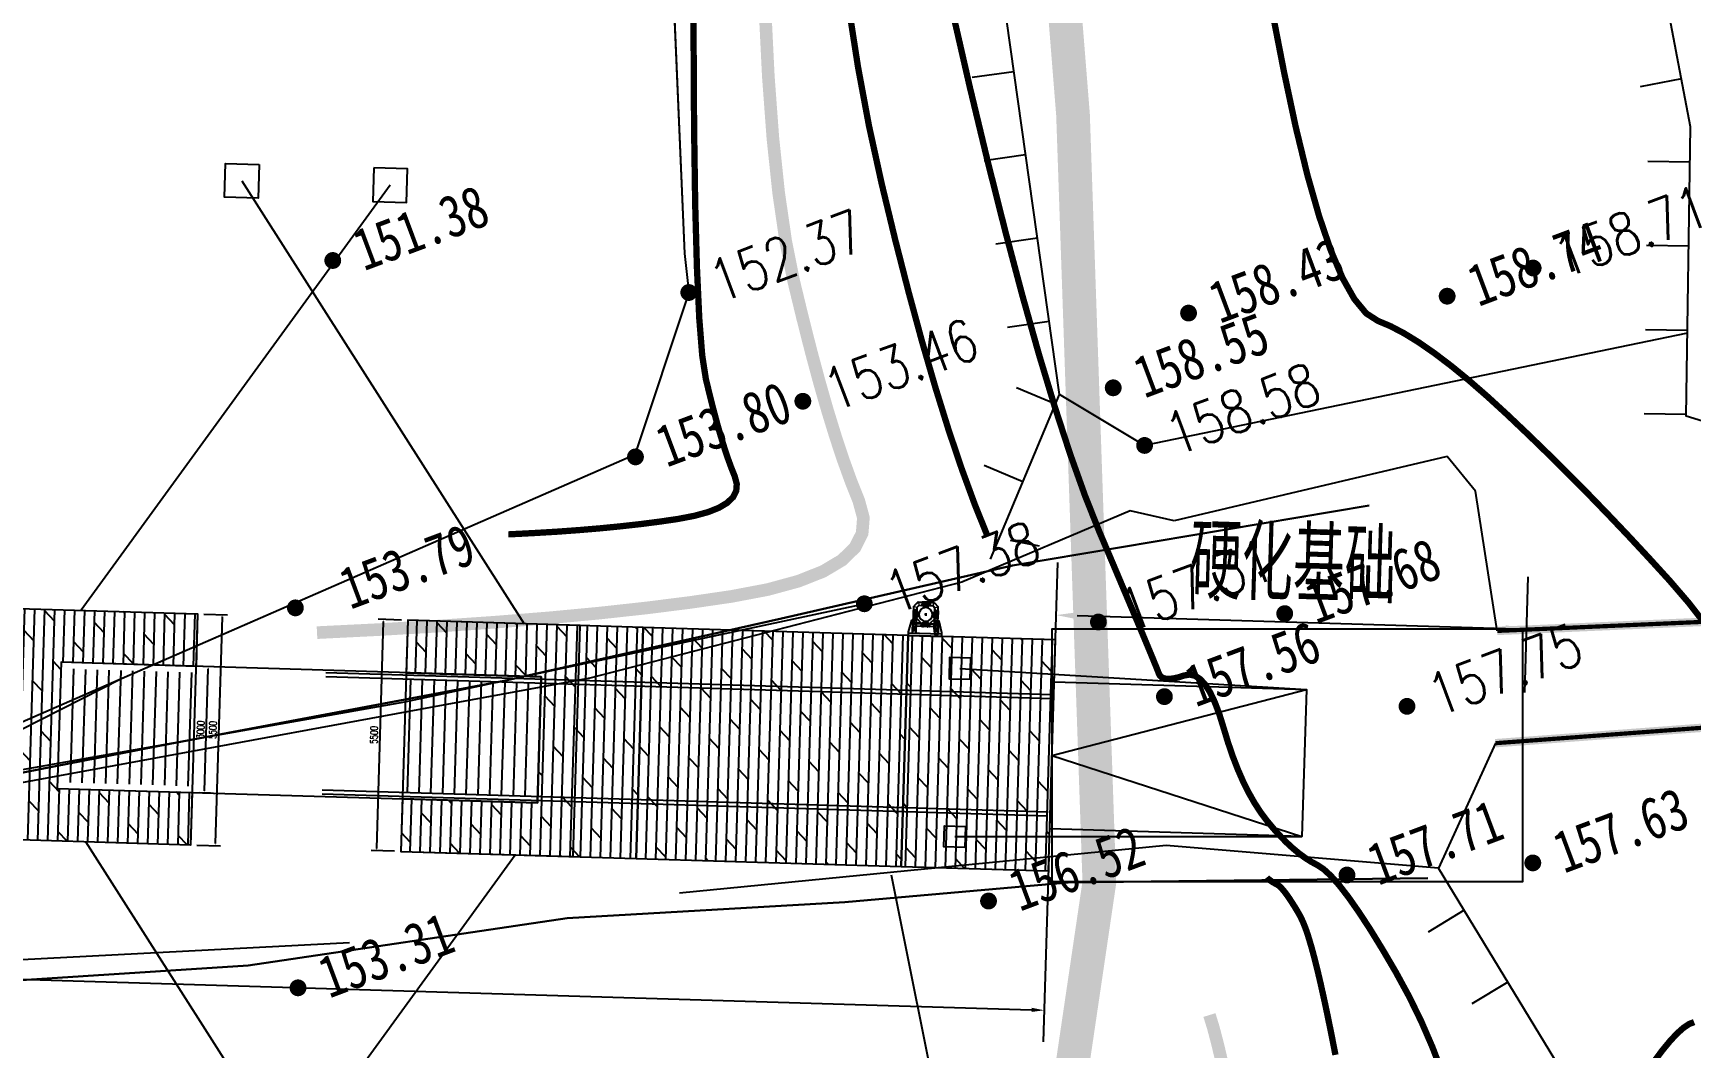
# Model space of a CAD drawing. Header units: millimetres. Extents: x -1471591 to 944464, y -468930 to 547002.
# Drawn here: x 470109 to 509512, y -45010 to -20878 of the extents above; entities that cross this region are included whole.
import ezdxf
from ezdxf.enums import TextEntityAlignment as Align

# ---------------------------------------------------------------- set-up
doc = ezdxf.new("R2010")
doc.units = ezdxf.units.MM
doc.header["$LTSCALE"] = 10
doc.header["$PDMODE"] = 35
for name, pattern in [('( Border )', [21, 6, -3, 6, -3, 0, -3]), ('CENTER2', [28.575, 19.05, -3.175, 3.175, -3.175]), ('DASHED2', [9.525, 6.35, -3.175]), ('X2', [10, 8, -2])]:
    doc.linetypes.add(name, pattern=pattern)
for name, color, linetype in [('00-wcf水库清淤线', 5, 'Continuous'), ('GCD', 252, 'Continuous'), ('W-ancillary measures附属措施', 1, 'Continuous'), ('W-bridge approach引桥', 4, 'Continuous'), ('W-MOUNTING固定方式', 5, 'Continuous'), ('W-PLASTIC_RAILINGS塑木栏杆', 210, 'Continuous'), ('W-STEEL_FRAME钢架', 3, 'Continuous'), ('W-WOOD_FLOOR木地板', 30, 'Continuous')]:
    doc.layers.add(name, color=color, linetype=linetype)
doc.styles.get("Standard").update_dxf_attribs({"font": 'simplex.shx', "width": 0.8, "bigfont": 'hztxt.shx'})
doc.styles.add('STANDARD_T3', font='simplex.shx', dxfattribs={"width": 0.7, "bigfont": 'hztxt.shx'})
doc.styles.add('宋体', font='', dxfattribs={"height": 1.25, "bigfont": 'hztxt.shx'})
doc.styles.get('宋体').set_extended_font_data('SimSun')
doc.linetypes.add('10422', pattern='A,2,[150,AAA.SHX,S=1,R=0,X=0,Y=1],2,[177,AAA.SHX,S=1,R=0,X=0,Y=0.8],1e-09', length=4)
doc.linetypes.add('X33', pattern='A,2,[150,symbolx.shx,S=1,R=0,X=0,Y=1],1e-11', length=2)
doc.linetypes.add('X34', pattern='A,2,[150,symbolx.shx,S=1,R=0,X=0,Y=0],1e-11', length=2)
doc.dimstyles.new('W&&300', dxfattribs={"dimtxt": 1050, "dimasz": 300, "dimexe": 750, "dimexo": 900, "dimgap": 300, "dimtad": 1, "dimdec": 0, "dimzin": 0, "dimdsep": 46, "dimtxsty": 'STANDARD_T3', "dimcen": 0.09, "dimclrd": 1, "dimclre": 1, "dimclrt": 7, "dimazin": 2, "dimtfac": 1, "dimtdec": 0, "dimtix": 1, "dimtmove": 2, "dimatfit": 3, "dimfxl": 0, "dimtolj": 1, "dimtzin": 0, "dimarcsym": 0})
doc.dimstyles.new('W&&50', dxfattribs={"dimtxt": 175, "dimasz": 50, "dimexe": 125, "dimexo": 150, "dimgap": 50, "dimtad": 1, "dimdec": 0, "dimzin": 0, "dimdsep": 46, "dimtxsty": 'STANDARD_T3', "dimcen": 0.09, "dimclrd": 1, "dimclre": 1, "dimclrt": 7, "dimazin": 2, "dimtfac": 1, "dimtdec": 0, "dimtix": 1, "dimtmove": 2, "dimatfit": 3, "dimfxl": 0, "dimtolj": 1, "dimtzin": 0, "dimarcsym": 0})
doc.dimstyles.new('W&&500', dxfattribs={"dimtxt": 1750, "dimasz": 500, "dimexe": 1250, "dimexo": 1500, "dimgap": 500, "dimtad": 1, "dimdec": 0, "dimzin": 0, "dimdsep": 46, "dimtxsty": 'STANDARD_T3', "dimcen": 0.09, "dimclrd": 1, "dimclre": 1, "dimclrt": 7, "dimazin": 2, "dimtfac": 1, "dimtdec": 0, "dimtix": 1, "dimtmove": 2, "dimatfit": 3, "dimfxl": 0, "dimtolj": 1, "dimtzin": 0, "dimarcsym": 0})

# ---------------------------------------------------------------- blocks, each defined once
blk = doc.blocks.new('GC200')
at = {"layer": 'GCD', "const_width": 0.2, "flags": 128}
blk.add_lwpolyline([(-0.1, 0, 1), (0.1, 0, 1)], format="xyb", close=True, dxfattribs=at)
blk = doc.blocks.new('地形')
at = {"color": 0}
for p, q in [((30.475, -49.601, 152.25), (23.063, -72.349, 152.25)), ((23.063, -72.349, 152.25), (22.83, -73.253, 152.25)), ((22.83, -73.253, 152.25), (20.273, -76.42, 152.25)), ((20.273, -76.42, 152.25), (0.358, -77.484, 152.25)), ((28.526, -81.824, 311.25), (27.925, -81.456, 311.25))]:
    blk.add_line(p, q, dxfattribs=at)
at = {"color": 0, "linetype": '10422'}
for p, q in [((1.12, -77.791, 152.25), (13.094, -80.007, 152.25)), ((13.094, -80.007, 152.25), (24.144, -81.648, 152.25))]:
    blk.add_line(p, q, dxfattribs=at)
at = {"color": 0, "linetype": 'Continuous'}
for p, q in [((17.411, -81.018, 152.25), (1.031, -78.111, 152.25)), ((9.858, -84.908, 152.25), (-5.853, -79.953, 152.25)), ((26.495, -81.98, 152.25), (17.411, -81.018, 152.25)), ((30.835, -81.795, 152.25), (26.495, -81.98, 152.25)), ((31.731, -82.38, 152.25), (30.835, -81.795, 152.25)), ((38.348, -83.221, 152.25), (31.731, -82.38, 152.25)), ((38.687, -84.226, 152.25), (38.348, -83.221, 152.25)), ((38.009, -87.525, 152.25), (38.687, -84.226, 152.25)), ((28.846, -89.546, 152.25), (17.616, -86.552, 152.25)), ((34.722, -92.322, 152.25), (28.846, -89.546, 152.25)), ((37.031, -90.01, 152.25), (34.722, -92.322, 152.25))]:
    blk.add_line(p, q, dxfattribs=at)
at = {"color": 0, "linetype": 'Continuous', "lineweight": 30}
for p, q in [((7.517, -78.979, 309.942), (2.066, -78.075, 309.942)), ((15.479, -80.366, 309.942), (7.517, -78.979, 309.942)), ((22.176, -81.282, 309.942), (15.479, -80.366, 309.942)), ((27.757, -82.032, 309.942), (22.176, -81.282, 309.942)), ((7.415, -84.571, 309.884), (-0.09, -82.31, 309.884)), ((36.205, -83.665, 309.942), (27.757, -82.032, 309.942)), ((14.905, -86.174, 309.884), (7.415, -84.571, 309.884)), ((21.224, -88.128, 309.884), (14.905, -86.174, 309.884)), ((26.357, -89.551, 309.884), (21.224, -88.128, 309.884)), ((34.4, -92.45, 309.884), (26.357, -89.551, 309.884))]:
    blk.add_line(p, q, dxfattribs=at)
at = {"color": 0, "linetype": 'Continuous', "lineweight": 25}
for p, q in [((9.858, -84.908, 152.25), (-5.853, -79.953, 152.25)), ((28.846, -89.546, 152.25), (17.616, -86.552, 152.25)), ((34.722, -92.322, 152.25), (28.846, -89.546, 152.25)), ((37.031, -90.01, 152.25), (34.722, -92.322, 152.25))]:
    blk.add_line(p, q, dxfattribs=at)
at = {"color": 0, "linetype": 'Continuous', "flags": 128}
for points, const_width in [([(33.101, -96.913), (33.097, -96.251), (33.063, -95.592), (33, -94.936), (32.908, -94.285), (32.801, -93.669), (32.694, -93.12), (32.586, -92.638), (32.479, -92.223), (32.372, -91.876), (32.264, -91.595), (32.156, -91.382), (32.048, -91.236), (31.942, -91.115), (31.84, -90.979), (31.741, -90.828), (31.646, -90.662), (31.554, -90.48), (31.467, -90.283), (31.382, -90.07), (31.302, -89.842), (31.23, -89.598), (31.172, -89.337), (31.127, -89.058), (31.096, -88.763), (31.079, -88.45), (31.075, -88.121), (31.085, -87.774), (31.108, -87.41), (31.128, -87.061), (31.126, -86.758), (31.104, -86.501), (31.06, -86.29), (30.995, -86.126), (30.908, -86.008), (30.8, -85.936), (30.672, -85.91), (30.541, -85.904), (30.428, -85.89), (30.332, -85.869), (30.254, -85.84), (30.194, -85.804), (30.151, -85.761), (30.126, -85.71), (30.119, -85.652), (30.118, -85.541), (30.112, -85.331), (30.101, -85.022), (30.086, -84.615), (30.066, -84.109), (30.041, -83.505), (30.012, -82.802), (29.977, -82), (29.958, -81.084), (29.974, -80.036), (30.025, -78.858), (30.11, -77.548), (30.231, -76.107), (30.386, -74.535), (30.576, -72.833), (30.801, -70.999), (31.045, -69.176)], 0.15), ([(25.959, -65.219), (25.083, -67.556), (24.333, -69.595), (23.71, -71.335), (23.215, -72.778), (22.846, -73.923), (22.604, -74.769), (22.49, -75.318), (22.443, -75.706), (22.403, -76.069), (22.37, -76.407), (22.345, -76.721), (22.328, -77.011), (22.318, -77.276), (22.316, -77.516), (22.321, -77.732), (22.303, -77.917), (22.233, -78.067), (22.11, -78.18), (21.934, -78.257), (21.706, -78.299), (21.425, -78.304), (21.091, -78.273), (20.705, -78.207), (20.283, -78.116), (19.842, -78.013), (19.382, -77.897), (18.903, -77.77), (18.405, -77.63), (17.888, -77.478), (17.353, -77.313), (16.798, -77.137)], 0.15), ([(26.902, -67.535), (26.403, -69.099), (25.989, -70.515), (25.661, -71.784), (25.418, -72.905), (25.26, -73.878), (25.154, -74.751), (25.064, -75.567), (24.991, -76.329), (24.935, -77.035), (24.896, -77.687), (24.874, -78.282), (24.868, -78.823), (24.879, -79.308), (24.84, -79.726), (24.682, -80.062), (24.405, -80.317), (24.01, -80.491), (23.496, -80.584), (22.864, -80.596), (22.114, -80.527), (21.245, -80.377), (20.283, -80.169), (19.257, -79.926), (18.164, -79.648), (17.006, -79.335), (15.783, -78.986), (14.494, -78.603), (13.139, -78.185), (11.719, -77.732)], 0.3), ([(27.451, -81.185), (27.431, -80.36), (27.437, -79.458), (27.469, -78.479), (27.529, -77.424), (27.614, -76.293), (27.727, -75.085), (27.865, -73.8), (28.031, -72.439), (28.231, -71.04), (28.476, -69.645), (28.764, -68.252)], 0.15), ([(37.915, -98.419), (38.193, -98.24), (38.442, -98.096), (38.66, -97.988), (38.847, -97.916), (39.004, -97.879), (39.131, -97.877)], 0.15), ([(42.705, -89.132), (42.503, -88.488), (42.263, -87.835), (42.001, -87.182), (41.735, -86.535), (41.464, -85.896), (41.189, -85.264), (40.909, -84.639), (40.624, -84.021), (40.335, -83.411), (40.041, -82.807), (39.749, -82.232), (39.466, -81.709), (39.19, -81.235), (38.923, -80.813), (38.664, -80.44), (38.414, -80.119), (38.172, -79.848), (37.938, -79.628), (37.737, -79.359), (37.593, -78.941), (37.505, -78.375), (37.474, -77.659), (37.5, -76.795), (37.582, -75.782), (37.722, -74.62), (37.918, -73.309), (38.144, -71.959)], 0.15)]:
    blk.add_lwpolyline(points, dxfattribs=dict(at, const_width=const_width))
at = {"color": 0, "linetype": 'Continuous', "elevation": 152.25, "flags": 128}
for points in [[(48.338, 18.801), (42.562, -13.054), (30.475, -49.601), (23.063, -72.349), (22.83, -73.253), (20.273, -76.42), (6.984, -77.13), (1.12, -77.791)], [(27.322, -81.707), (30.23, -78.613), (33.01, -66.08), (35.536, -56.756), (41.709, -42.09), (46.341, -34.147), (51.091, -30.01), (56.139, -27.344), (58.737, -20.883), (61.427, -17.047), (66.603, -18.091), (70.105, -19.676), (75.249, -15.154), (77.176, -13.918), (79.43, -15.1), (82.786, -17.772), (93.119, -22.943), (103.288, -28.193), (113.117, -32.228), (124.733, -38.932), (135.735, -44.55)], [(48.728, -87.947), (44.003, -84.315), (46.513, -77.904), (48.978, -63.528), (45.203, -60.481), (46.227, -48.134), (46.706, -39.292), (49.989, -34.065), (54.805, -31.617)], [(31.91, -71.043), (30.933, -70.827)], [(31.476, -72.996), (30.5, -72.779)], [(31.043, -74.948), (30.067, -74.732)], [(30.61, -76.901), (29.634, -76.684)], [(46.709, -76.765), (45.723, -76.596)], [(30.062, -78.793), (29.333, -78.108)], [(46.206, -78.691), (45.274, -78.326)], [(28.692, -80.25), (27.964, -79.565)], [(45.476, -80.553), (44.545, -80.188)], [(44.747, -82.415), (43.816, -82.051)], [(44.018, -84.278), (43.087, -83.913)], [(34.942, -93.471), (33.96, -93.659)], [(35.318, -95.435), (34.335, -95.623)]]:
    blk.add_lwpolyline(points, dxfattribs=at)
at = {"color": 0, "linetype": 'X33', "elevation": 152.25, "flags": 128}
blk.add_lwpolyline([(44.723, -82.477), (31.703, -80.456), (30.23, -78.613)], dxfattribs=at)
at = {"color": 0, "linetype": 'X2', "lineweight": 20, "const_width": 0.2, "elevation": 152.25, "flags": 128}
blk.add_lwpolyline([(54.655, -92.93), (38.009, -87.525)], dxfattribs=at)
at = {"color": 0, "linetype": 'X2', "const_width": 0.1, "elevation": 152.25}
blk.add_lwpolyline([(54.655, -92.93), (38.009, -87.525)], dxfattribs=at)
at = {"color": 0, "linetype": 'X34', "elevation": 306.614, "flags": 128}
blk.add_lwpolyline([(22.479, -87.909), (20.486, -100.223), (18.178, -110.969), (16.811, -110.968)], dxfattribs=at)
at = {"color": 0, "linetype": 'Continuous', "lineweight": 20, "const_width": 0.2, "elevation": 152.25, "flags": 128}
blk.add_lwpolyline([(37.031, -90.01), (52.529, -94.526)], dxfattribs=at)
at = {"color": 0, "linetype": 'Continuous', "const_width": 0.1, "elevation": 152.25}
blk.add_lwpolyline([(37.031, -90.01), (52.529, -94.526)], dxfattribs=at)
at = {"color": 0, "linetype": 'Continuous'}
for points, const_width in [([(30.873, -95.62), (30.892, -95.505), (30.911, -95.393), (30.929, -95.282), (30.947, -95.174), (30.964, -95.067), (30.981, -94.962), (30.997, -94.859), (31.013, -94.758), (31.029, -94.659), (31.043, -94.561), (31.058, -94.466), (31.072, -94.372), (31.085, -94.281), (31.098, -94.191), (31.11, -94.103), (31.122, -94.017), (31.134, -93.933), (31.145, -93.851), (31.155, -93.771), (31.165, -93.692), (31.175, -93.616), (31.184, -93.541), (31.192, -93.468), (31.2, -93.397), (31.208, -93.329), (31.215, -93.262), (31.221, -93.196), (31.227, -93.133), (31.233, -93.072), (31.238, -93.012), (31.242, -92.955), (31.246, -92.899), (31.25, -92.845), (31.253, -92.793), (31.256, -92.743), (31.258, -92.695), (31.259, -92.649), (31.261, -92.605), (31.261, -92.562), (31.261, -92.522), (31.261, -92.483), (31.26, -92.447), (31.259, -92.412), (31.257, -92.379), (31.255, -92.347), (31.252, -92.317), (31.25, -92.288), (31.247, -92.26), (31.244, -92.233), (31.24, -92.207), (31.237, -92.182), (31.233, -92.158), (31.229, -92.135), (31.225, -92.113), (31.221, -92.09), (31.217, -92.068), (31.213, -92.046), (31.209, -92.025), (31.205, -92.004), (31.201, -91.983), (31.197, -91.963), (31.192, -91.942), (31.188, -91.923), (31.184, -91.903), (31.18, -91.884), (31.176, -91.865), (31.172, -91.846), (31.168, -91.828), (31.164, -91.81), (31.16, -91.793), (31.156, -91.775), (31.152, -91.758), (31.148, -91.741), (31.144, -91.725), (31.14, -91.709), (31.136, -91.693), (31.132, -91.678), (31.128, -91.663), (31.124, -91.648), (31.12, -91.633), (31.116, -91.619), (31.112, -91.605), (31.108, -91.592), (31.104, -91.579), (31.1, -91.566), (31.096, -91.553), (31.092, -91.541), (31.088, -91.529), (31.084, -91.517), (31.079, -91.506), (31.075, -91.495), (31.071, -91.484), (31.067, -91.474), (31.063, -91.464), (31.059, -91.454), (31.055, -91.445), (31.051, -91.435), (31.047, -91.427), (31.043, -91.418), (31.039, -91.41), (31.035, -91.402), (31.031, -91.395), (31.027, -91.387), (31.023, -91.38), (31.019, -91.374), (31.015, -91.368), (31.011, -91.362), (31.007, -91.356), (31.003, -91.35), (30.999, -91.345), (30.995, -91.34), (30.991, -91.335), (30.987, -91.33), (30.983, -91.326), (30.979, -91.321), (30.975, -91.317), (30.971, -91.313), (30.967, -91.309), (30.964, -91.305), (30.96, -91.301), (30.956, -91.297), (30.953, -91.292), (30.949, -91.288), (30.945, -91.284), (30.942, -91.28), (30.939, -91.276), (30.935, -91.272), (30.932, -91.268), (30.929, -91.264), (30.925, -91.26), (30.922, -91.256), (30.919, -91.252), (30.916, -91.249), (30.913, -91.245), (30.91, -91.241), (30.907, -91.237), (30.904, -91.233), (30.901, -91.229), (30.898, -91.225), (30.895, -91.222), (30.893, -91.218), (30.89, -91.214), (30.887, -91.21), (30.885, -91.206), (30.882, -91.203), (30.88, -91.199), (30.877, -91.195), (30.875, -91.192), (30.873, -91.188), (30.87, -91.184), (30.868, -91.181), (30.866, -91.177), (30.864, -91.173), (30.861, -91.17), (30.859, -91.166), (30.857, -91.163), (30.855, -91.159), (30.853, -91.156), (30.851, -91.152), (30.85, -91.149), (30.848, -91.145), (30.846, -91.142), (30.844, -91.138), (30.843, -91.135), (30.841, -91.131), (30.839, -91.127), (30.837, -91.123), (30.835, -91.118), (30.833, -91.113), (30.831, -91.107), (30.828, -91.101), (30.826, -91.095)], 0.15), ([(28.279, -94.886), (28.34, -94.401), (28.381, -93.999), (28.4, -93.683)], 0.3)]:
    blk.add_lwpolyline(points, dxfattribs=dict(at, const_width=const_width))
at = {"color": 0, "linetype": 'Continuous', "flags": 128}
blk.add_lwpolyline([(36.068, -99.364), (34.722, -92.322)], dxfattribs=at)
at = {"color": 0}
ref = blk.add_blockref('GC200', (15.171, -69.574, 303.625), dxfattribs=at)
ref.add_attrib('height', '151.38', dxfattribs={"layer": 'GCD', "height": 1, "style": '宋体', "width": 0.8}).set_placement((15.771, -69.574, 303.625), align=Align.MIDDLE_LEFT)
ref = blk.add_blockref('GC200', (22.83, -73.253, 304.617), dxfattribs=at)
ref.add_attrib('height', '152.37', dxfattribs={"layer": 'GCD', "height": 1, "width": 0.8}).set_placement((23.43, -73.253, 304.617), align=Align.MIDDLE_LEFT)
ref = blk.add_blockref('GC200', (20.273, -76.47, 306.05), dxfattribs=at)
ref.add_attrib('height', '153.80', dxfattribs={"layer": 'GCD', "height": 1, "style": '宋体', "width": 0.8}).set_placement((20.873, -76.47, 306.05), align=Align.MIDDLE_LEFT)
ref = blk.add_blockref('GC200', (24.463, -76.625, 305.711), dxfattribs=at)
ref.add_attrib('height', '153.46', dxfattribs={"layer": 'GCD', "height": 1, "width": 0.8}).set_placement((25.063, -76.625, 305.711), align=Align.MIDDLE_LEFT)
ref = blk.add_blockref('GC200', (11.444, -77, 306.035), dxfattribs=at)
ref.add_attrib('height', '153.79', dxfattribs={"layer": 'GCD', "height": 1, "style": '宋体', "width": 0.8}).set_placement((12.644, -77, 306.035), align=Align.MIDDLE_LEFT)
ref = blk.add_blockref('GC200', (33.785, -77.874, 310.68), dxfattribs=at)
ref.add_attrib('height', '158.43', dxfattribs={"layer": 'GCD', "height": 1, "style": '宋体', "width": 0.8}).set_placement((34.385, -77.874, 310.68), align=Align.MIDDLE_LEFT)
ref = blk.add_blockref('GC200', (31.485, -78.911, 310.8), dxfattribs=at)
ref.add_attrib('height', '158.55', dxfattribs={"layer": 'GCD', "height": 1, "style": '宋体', "width": 0.8}).set_placement((32.085, -78.911, 310.8), align=Align.MIDDLE_LEFT)
ref = blk.add_blockref('GC200', (39.683, -79.652, 310.99), dxfattribs=at)
ref.add_attrib('height', '158.74', dxfattribs={"layer": 'GCD', "height": 1, "style": '宋体', "width": 0.8}).set_placement((40.283, -79.652, 310.99), align=Align.MIDDLE_LEFT)
ref = blk.add_blockref('GC200', (41.832, -79.741, 310.963), dxfattribs=at)
ref.add_attrib('height', '158.71', dxfattribs={"layer": 'GCD', "height": 1, "width": 0.8}).set_placement((42.432, -79.741, 310.963), align=Align.MIDDLE_LEFT)
ref = blk.add_blockref('GC200', (31.703, -80.456, 310.826), dxfattribs=at)
ref.add_attrib('height', '158.58', dxfattribs={"layer": 'GCD', "height": 1, "width": 0.8}).set_placement((32.303, -80.456, 310.826), align=Align.MIDDLE_LEFT)
ref = blk.add_blockref('GC200', (24.144, -81.648, 309.633), dxfattribs=at)
ref.add_attrib('height', '157.38', dxfattribs={"layer": 'GCD', "height": 1, "width": 0.8}).set_placement((24.744, -81.648, 309.633), align=Align.MIDDLE_LEFT)
ref = blk.add_blockref('GC200', (29.204, -84.004, 309.56), dxfattribs=at)
ref.add_attrib('height', '157.31', dxfattribs={"layer": 'GCD', "height": 1, "width": 0.8}).set_placement((29.804, -84.004, 309.56), align=Align.MIDDLE_LEFT)
ref = blk.add_blockref('GC200', (8.336, -85.485, 305.561), dxfattribs=at)
ref.add_attrib('height', '153.31', dxfattribs={"layer": 'GCD', "height": 1, "style": '宋体', "width": 0.8}).set_placement((8.936, -85.485, 305.561), align=Align.MIDDLE_LEFT)
ref = blk.add_blockref('GC200', (33.421, -85.369, 309.93), dxfattribs=at)
ref.add_attrib('height', '157.68', dxfattribs={"layer": 'GCD', "height": 1, "style": '宋体', "width": 0.8}).set_placement((34.021, -85.369, 309.93), align=Align.MIDDLE_LEFT)
ref = blk.add_blockref('GC200', (30.051, -86.216, 309.807), dxfattribs=at)
ref.add_attrib('height', '157.56', dxfattribs={"layer": 'GCD', "height": 1, "style": '宋体', "width": 0.8}).set_placement((30.651, -86.216, 309.807), align=Align.MIDDLE_LEFT)
ref = blk.add_blockref('GC200', (35.371, -88.453, 309.998), dxfattribs=at)
ref.add_attrib('height', '157.75', dxfattribs={"layer": 'GCD', "height": 1, "width": 0.8}).set_placement((35.971, -88.453, 309.998), align=Align.MIDDLE_LEFT)
ref = blk.add_blockref('GC200', (24.432, -89.303, 308.767), dxfattribs=at)
ref.add_attrib('height', '156.52', dxfattribs={"layer": 'GCD', "height": 1, "style": '宋体', "width": 0.8}).set_placement((25.032, -89.303, 308.767), align=Align.MIDDLE_LEFT)
ref = blk.add_blockref('GC200', (32.629, -91.71, 309.96), dxfattribs=at)
ref.add_attrib('height', '157.71', dxfattribs={"layer": 'GCD', "height": 1, "style": '宋体', "width": 0.8}).set_placement((33.229, -91.71, 309.96), align=Align.MIDDLE_LEFT)
ref = blk.add_blockref('GC200', (36.867, -92.988, 309.88), dxfattribs=at)
ref.add_attrib('height', '157.63', dxfattribs={"layer": 'GCD', "height": 1, "style": '宋体', "width": 0.8}).set_placement((37.467, -92.988, 309.88), align=Align.MIDDLE_LEFT)
blk = doc.blocks.new('YQ')
at = {"layer": 'W-bridge approach引桥'}
for q in [(6000, 1750), (6000, -1750)]:
    blk.add_line((0, 0), q, dxfattribs=at)
blk.add_lwpolyline([(0, 1750), (6000, 1750), (6000, -1750), (0, -1750)], close=True, dxfattribs=at)
at = {"layer": 'W-MOUNTING固定方式'}
for p, q in [((-2250, 2000), (6000, 1750)), ((-2250, -2000), (6000, -1750))]:
    blk.add_line(p, q, dxfattribs=at)
for points in [[(-2000, 2250), (-2500, 2250), (-2500, 1750), (-2000, 1750)], [(-2000, -2250), (-2500, -2250), (-2500, -1750), (-2000, -1750)]]:
    blk.add_lwpolyline(points, close=True, dxfattribs=at)
blk = doc.blocks.new('*D15')
at = {"layer": 'Defpoints', "color": 0, "transparency": 16777216}
for p in [(47500, 3313), (-47500, 2063), (47500, -1250)]:
    blk.add_point(p, dxfattribs=at)
at = {"layer": 'W-PLASTIC_RAILINGS塑木栏杆', "color": 1, "lineweight": -2, "transparency": 16777216}
for p, q in [((47500, 2413), (47500, -2000)), ((-47500, 1163), (-47500, -2000)), ((-47200, -1250), (47200, -1250))]:
    blk.add_line(p, q, dxfattribs=at)
at = {"layer": 'W-PLASTIC_RAILINGS塑木栏杆', "color": 1, "transparency": 16777216}
for points in [[(-47200, -1200), (-47200, -1300), (-47500, -1250)], [(47200, -1200), (47200, -1300), (47500, -1250)]]:
    blk.add_solid(points, dxfattribs=at)
at = {"layer": 'W-PLASTIC_RAILINGS塑木栏杆', "color": 7, "transparency": 16777216, "insert": (0, -425), "char_height": 1050, "attachment_point": 5, "style": 'STANDARD_T3'}
blk.add_mtext('\\A1;95000', dxfattribs=at)
blk = doc.blocks.new('*D1089')
at = {"color": 1, "lineweight": -2, "transparency": 16777216}
for p, q in [((31950, 7563), (31392, 7563)), ((31517, 7513), (31517, 2113)), ((31950, 2063), (31392, 2063))]:
    blk.add_line(p, q, dxfattribs=at)
at = {"color": 1, "transparency": 16777216}
for points in [[(31509, 7513), (31525, 7513), (31517, 7563)], [(31509, 2113), (31525, 2113), (31517, 2063)]]:
    blk.add_solid(points, dxfattribs=at)
at = {"layer": 'Defpoints', "color": 0, "transparency": 16777216}
for p in [(32100, 7563), (31517, 2063), (32100, 2063)]:
    blk.add_point(p, dxfattribs=at)
at = {"color": 7, "transparency": 16777216, "insert": (31380, 4813), "char_height": 175, "attachment_point": 5, "rotation": 90, "style": 'STANDARD_T3'}
blk.add_mtext('\\A1;5500', dxfattribs=at)
blk = doc.blocks.new('*D1090')
at = {"color": 1, "lineweight": -2, "transparency": 16777216}
for p, q in [((27250, 7563), (27808, 7563)), ((27683, 7513), (27683, 2113)), ((27250, 2063), (27808, 2063))]:
    blk.add_line(p, q, dxfattribs=at)
at = {"color": 1, "transparency": 16777216}
for points in [[(27675, 7513), (27691, 7513), (27683, 7563)], [(27675, 2113), (27691, 2113), (27683, 2063)]]:
    blk.add_solid(points, dxfattribs=at)
at = {"layer": 'Defpoints', "color": 0, "transparency": 16777216}
for p in [(27100, 7563), (27100, 2063), (27683, 2063)]:
    blk.add_point(p, dxfattribs=at)
at = {"color": 7, "transparency": 16777216, "insert": (27545, 4813), "char_height": 175, "attachment_point": 5, "rotation": 90, "style": 'STANDARD_T3'}
blk.add_mtext('\\A1;5500', dxfattribs=at)
blk = doc.blocks.new('*D1091')
at = {"color": 1, "lineweight": -2, "transparency": 16777216}
for p, q in [((27533, 6313), (27268, 6313)), ((27393, 3363), (27393, 6263)), ((27533, 3313), (27268, 3313))]:
    blk.add_line(p, q, dxfattribs=at)
at = {"color": 1, "transparency": 16777216}
for points in [[(27385, 6263), (27401, 6263), (27393, 6313)], [(27385, 3363), (27401, 3363), (27393, 3313)]]:
    blk.add_solid(points, dxfattribs=at)
at = {"layer": 'Defpoints', "color": 0, "transparency": 16777216}
for p in [(27393, 6313), (27683, 6313), (27683, 3313)]:
    blk.add_point(p, dxfattribs=at)
at = {"color": 7, "transparency": 16777216, "insert": (27255, 4813), "char_height": 175, "attachment_point": 5, "rotation": 90, "style": 'STANDARD_T3'}
blk.add_mtext('\\A1;3000', dxfattribs=at)
blk = doc.blocks.new('*U1767')
at = {"layer": 'W-WOOD_FLOOR木地板'}
blk.add_line((0, 1350), (0, -1350), dxfattribs=at)
blk = doc.blocks.new('*U1766')
at = {"color": 0, "linetype": 'ByBlock', "lineweight": -2}
for p in [(-2800, 0), (-2520, 0), (-2240, 0), (-1960, 0), (-1680, 0), (-1400, 0), (-1120, 0), (-840, 0), (-560, 0), (-280, 0), (0, 0)]:
    blk.add_blockref('*U1767', p, dxfattribs=at)
blk = doc.blocks.new('*U1769')
at = {"layer": 'W-WOOD_FLOOR木地板'}
blk.add_line((0, 1350), (0, -1350), dxfattribs=at)
blk = doc.blocks.new('*U1768')
at = {"color": 0, "linetype": 'ByBlock', "lineweight": -2}
for p in [(-2800, 0), (-2520, 0), (-2240, 0), (-1960, 0), (-1680, 0), (-1400, 0), (-1120, 0), (-840, 0), (-560, 0), (-280, 0), (0, 0)]:
    blk.add_blockref('*U1769', p, dxfattribs=at)
blk = doc.blocks.new('*U1963')
blk.add_lwpolyline([(-12, 0), (-12, 2.5), (12, 2.5), (12, 0)], close=True)
blk = doc.blocks.new('*U1964')
at = {"color": 8, "linetype": 'Continuous', "lineweight": 15}
for p, q in [((-1, 2), (-2, 1)), ((0, 1), (0, -1)), ((-1, -2), (-2, -1))]:
    blk.add_line(p, q, dxfattribs=at)
at = {"color": 7, "linetype": 'Continuous', "lineweight": 15}
for p, q in [((16, 1), (0, 1)), ((0, 0), (19, 0)), ((16, 1), (16, 0)), ((19, -1), (19, 0)), ((0, -1), (19, -1))]:
    blk.add_line(p, q, dxfattribs=at)
for centre, radius, start, end in [((-3, 0), 2.9, 41.3178, 318.6822), ((-3, 0), 1.45, 41.3178, 318.6822), ((0, 3), 2.82, 221.3178, 270), ((0, -3), 2.82, 90, 138.6822), ((0, 3), 1.37, 221.3178, 270), ((0, -3), 1.37, 90, 138.6822)]:
    blk.add_arc(centre, radius, start, end, dxfattribs=at)
blk = doc.blocks.new('无头销轴_B型_D12X150')
at = {"color": 0}
for p, q in [((-72, 6), (-72, -6)), ((72, 6), (72, -6))]:
    blk.add_line(p, q, dxfattribs=at)
blk.add_lwpolyline([(-75, 4), (-75, -4), (-72, -6), (72, -6), (75, -4), (75, 4), (72, 6), (-72, 6)], close=True, dxfattribs=at)
for centre in [(-70, 0), (70, 0)]:
    blk.add_circle(centre, 1.6, dxfattribs=at)
blk = doc.blocks.new('A$C1EDE4923')
at = {"color": 3, "linetype": 'CENTER2', "ltscale": 0.5}
for p, q in [((-284, 80), (-260, 80)), ((-272, 68), (-272, 92)), ((-235, 120), (-254, 120)), ((-146, 120), (-127, 120)), ((-97, 80), (-121, 80)), ((-109, 68), (-109, 92))]:
    blk.add_line(p, q, dxfattribs=at)
at = {"linetype": 'DASHED2'}
for p, q in [((-240, 126), (-249, 126)), ((-240, 113), (-249, 113)), ((-235, 126), (-145, 126)), ((-235, 113), (-145, 113)), ((-141, 126), (-132, 126)), ((-141, 113), (-132, 113))]:
    blk.add_line(p, q, dxfattribs=at)
at = {"color": 3, "linetype": 'CENTER2'}
blk.add_line((-241, 120), (-140, 120), dxfattribs=at)
for p, q in [((-232, 80), (-232, 160)), ((-148, 80), (-148, 160))]:
    blk.add_line(p, q)
for points in [[(-94, 40), (-94, 120), (-287, 120), (-287, 40)], [(-249, 142), (-240, 142), (-240, 40), (-249, 40)], [(-232, 160), (-148, 160), (-145, 157), (-145, 83), (-148, 80), (-232, 80), (-235, 83), (-235, 157)], [(-132, 142), (-141, 142), (-141, 40), (-132, 40)]]:
    blk.add_lwpolyline(points, close=True)
for centre in [(-272, 80), (-109, 80)]:
    blk.add_circle(centre, 7)
at = {"xscale": -1}
for name, p, rotation in [('无头销轴_B型_D12X150', (-190, 120), 180), ('*U1964', (-260, 114), 270), ('*U1963', (-249, 120), 90), ('*U1963', (-237, 120), 90)]:
    blk.add_blockref(name, p, dxfattribs=dict(at, rotation=rotation))
for name, p, rotation in [('*U1963', (-143, 120), 270), ('*U1963', (-132, 120), 270), ('*U1964', (-121, 114), 90)]:
    blk.add_blockref(name, p, dxfattribs=dict(rotation=rotation))
blk = doc.blocks.new('$matou$00000105')
for p, q in [((-192, 401, 0), (-293, 301, 0)), ((192, 401, 0), (-192, 401, 0)), ((192, 401, 0), (292, 301, 0)), ((-293, -299, 0), (-293, 301, 0)), ((-213, -232, 0), (-213, 268, 0)), ((159, 321, 0), (-159, 321, 0)), ((-30, 109, 0), (30, 109, 0)), ((-30, 109, 0), (30, 109, 0)), ((0, 139, 0), (0, 79, 0)), ((0, 139, 0), (0, 79, 0)), ((212, -299, 0), (212, 268, 0)), ((292, -299, 0), (292, 301, 0)), ((-221, -41, 0), (-308, -41, 0)), ((-262, -85, 0), (-262, -137, 0)), ((-262, -257, 0), (-262, -205, 0)), ((-244, -137, 0), (-244, -85, 0)), ((-244, -205, 0), (-244, -257, 0)), ((-221, -41, 0), (-221, -351, 0)), ((220, -41, 0), (220, -351, 0)), ((220, -41, 0), (307, -41, 0)), ((243, -137, 0), (243, -85, 0)), ((243, -205, 0), (243, -257, 0)), ((261, -85, 0), (261, -137, 0)), ((261, -257, 0), (261, -205, 0)), ((307, -41, 0), (307, -351, 0))]:
    blk.add_line(p, q)
at = {"linetype": 'CENTER2'}
for p, q in [((-190, 396, 0), (-288, 299, 0)), ((190, 396, 0), (-190, 396, 0)), ((190, 396, 0), (287, 299, 0)), ((-288, -299, 0), (-288, 299, 0)), ((-218, -299, 0), (-218, 270, 0)), ((-218, 270, 0), (-161, 326, 0)), ((161, 326, 0), (-161, 326, 0)), ((217, 270, 0), (161, 326, 0)), ((217, -299, 0), (217, 270, 0)), ((287, -299, 0), (287, 299, 0)), ((-268, -112, 0), (-237, -112, 0)), ((-268, -230, 0), (-237, -230, 0)), ((-253, -151, 0), (-253, -71, 0)), ((-253, -191, 0), (-253, -271, 0)), ((212, -109, 0), (-213, -109, 0)), ((-213, -179, 0), (212, -179, 0)), ((268, -112, 0), (237, -112, 0)), ((268, -230, 0), (237, -230, 0)), ((252, -151, 0), (252, -71, 0)), ((252, -191, 0), (252, -271, 0))]:
    blk.add_line(p, q, dxfattribs=at)
at = {"lineweight": 5}
for p, q in [((-192, 401, 0), (-159, 321, 0)), ((192, 401, 0), (159, 321, 0)), ((-293, 301, 0), (-213, 268, 0)), ((-213, 268, 0), (-159, 321, 0)), ((212, 268, 0), (159, 321, 0)), ((292, 301, 0), (212, 268, 0)), ((-213, -299, 0), (-293, -299, 0)), ((-213, -299, 0), (-213, -41, 0)), ((212, -104, 0), (-213, -104, 0)), ((-213, -184, 0), (212, -184, 0)), ((212, -299, 0), (292, -299, 0))]:
    blk.add_line(p, q, dxfattribs=at)
at = {"linetype": '( Border )'}
for p, q in [((-302, -41, 0), (-302, -351, 0)), ((301, -41, 0), (301, -351, 0))]:
    blk.add_line(p, q, dxfattribs=at)
at = {"elevation": 0}
for points in [[(-400, -351), (400, -351), (400, -401), (-400, -401)], [(-308, -41), (-221, -41), (-221, -351), (-308, -351)], [(-213, -4), (-203, -4), (-113, -94), (-113, -104), (-213, -104)], [(212, -4), (202, -4), (112, -94), (112, -104), (212, -104)]]:
    blk.add_lwpolyline(points, close=True, dxfattribs=at)
for points in [[(-398, -351), (-397, -314), (-328, -41), (-308, -41), (-308, -351)], [(398, -351), (397, -314), (328, -41), (307, -41), (307, -351)]]:
    blk.add_lwpolyline(points, dxfattribs=at)
for centre, radius in [((0, 109, 0), 162), ((0, 109, 0), 162), ((-253, -112, 0), 9), ((-253, -230, 0), 9), ((252, -112, 0), 9), ((252, -230, 0), 9)]:
    blk.add_circle(centre, radius)
at = {"lineweight": 5}
blk.add_circle((0, 109, 0), 162, dxfattribs=at)
for centre, start, end in [((-253, -85, 0), 0, 180), ((-253, -137, 0), 180, 0), ((-253, -205, 0), 0, 180), ((-253, -257, 0), 180, 0), ((252, -85, 0), 0, 180), ((252, -137, 0), 180, 0), ((252, -205, 0), 0, 180), ((252, -257, 0), 180, 0)]:
    blk.add_arc(centre, 9, start, end)
at = {"lineweight": 5, "extrusion": (0, 0, -1), "zscale": -1}
for p, rotation in [((-190, 441, 0), 180), ((-332, -82, 0), 270)]:
    blk.add_blockref('A$C1EDE4923', p, dxfattribs=dict(at, rotation=rotation))
at = {"lineweight": 5, "extrusion": (0, 0, -1), "xscale": -1, "zscale": -1, "rotation": 90}
blk.add_blockref('A$C1EDE4923', (332, -82, 0), dxfattribs=at)
at = {"lineweight": 5, "extrusion": (0, 0, -1), "xscale": -1, "zscale": -1}
blk.add_blockref('A$C1EDE4923', (-190, -224, 0), dxfattribs=at)
blk = doc.blocks.new('*D517')
at = {"color": 1, "lineweight": -2, "transparency": 16777216}
for p, q in [((494370, -36555), (494464, -33469)), ((505564, -36555), (505647, -33808)), ((505109, -35042), (494926, -34733))]:
    blk.add_line(p, q, dxfattribs=at)
at = {"color": 1, "transparency": 16777216}
for points in [[(494928, -34650), (494923, -34816), (494426, -34718)], [(505112, -34958), (505107, -35125), (505609, -35057)]]:
    blk.add_solid(points, dxfattribs=at)
at = {"layer": 'Defpoints', "color": 0, "transparency": 16777216}
for p in [(494426, -34718), (494325, -38055), (505518, -38054)]:
    blk.add_point(p, dxfattribs=at)
at = {"color": 7, "transparency": 16777216, "insert": (500059, -33513), "char_height": 1750, "attachment_point": 5, "rotation": 358.2643, "style": 'STANDARD_T3'}
blk.add_mtext('\\A1;硬化基础', dxfattribs=at)
blk = doc.blocks.new('方案一块')
at = {"layer": 'W-WOOD_FLOOR木地板'}
h = blk.add_hatch(dxfattribs=at)
h.set_pattern_fill('DOLMIT', color=256, scale=300, angle=90)
h.set_pattern_definition([(90, (-51700, 6313.06), (-238.1226, 1e-14), []), (135, (-51700, 6313.06), (-476.245, -476.245), [336.756, -673.512])])
h.paths.add_polyline_path([(27100, 7563.1), (27100, 6313.1), (23890, 6313.1), (23890, 3313.1), (27100, 3313.1), (27100, 2063.1), (21500, 2063.1), (21500, 7563.1)])
h = blk.add_hatch(dxfattribs=at)
h.set_pattern_fill('DOLMIT', color=256, scale=300, angle=90)
h.set_pattern_definition([(90, (-53800, 6313.06), (-238.1226, 1e-14), []), (135, (-53800, 6313.06), (-476.245, -476.245), [336.7564, -673.512])])
h.paths.add_polyline_path([(32100, 7563.1), (32100, 6313.1), (35310, 6313.1), (35310, 3313.1), (32100, 3313.1), (32100, 2063.1), (37700, 2063.1), (37700, 7563.1)])
h = blk.add_hatch(dxfattribs=at)
h.set_pattern_fill('DOLMIT', color=256, scale=300, angle=90)
h.set_pattern_definition([(90, (-571825.9, 1406541.76), (-238.122618, 1e-14), []), (135, (-571825.9, 1406541.76), (-476.2449, -476.2449), [336.7564, -673.512])])
h.paths.add_polyline_path([(44000, 7563.1), (37700, 7563.1), (37700, 2063.1), (44000, 2063.1)])
h = blk.add_hatch(dxfattribs=at)
h.set_pattern_fill('DOLMIT', color=256, scale=300, angle=90)
h.set_pattern_definition([(90, (-47500, 6313.06), (-238.1226, 1e-14), []), (135, (-47500, 6313.06), (-476.245, -476.245), [336.7564, -673.512])])
h.paths.add_polyline_path([(47500, 7563.1), (44000, 7563.1), (44000, 2063.1), (47500, 2063.1)])
at = {"layer": 'W-ancillary measures附属措施'}
blk.add_lwpolyline([(35310, 6313.1), (23890, 6313.1), (23890, 3313.1), (35310, 3313.1)], close=True, dxfattribs=at)
at = {"layer": 'W-MOUNTING固定方式'}
for p, q in [((31365.2, 17890.2), (24333.5, 7563.1)), ((27837.8, 17890.2), (34869.5, 7563.1)), ((31642.7, -8264.1), (24611, 2063.1)), ((27783.3, -8264.1), (34815, 2063.1))]:
    blk.add_line(p, q, dxfattribs=at)
for points in [[(28237.8, 18290.2), (28237.8, 17490.2), (27437.8, 17490.2), (27437.8, 18290.2)], [(30965.2, 18290.2), (30965.2, 17490.2), (31765.2, 17490.2), (31765.2, 18290.2)]]:
    blk.add_lwpolyline(points, close=True, dxfattribs=at)
at = {"layer": 'W-PLASTIC_RAILINGS塑木栏杆'}
for points in [[(30190, 6263.1), (47450, 6263.1)], [(30190, 6163.1), (47450, 6163.1)], [(47450, 3463.1), (30190, 3463.1)], [(47450, 3363.1), (30190, 3363.1)]]:
    blk.add_lwpolyline(points, dxfattribs=at)
at = {"layer": 'W-STEEL_FRAME钢架'}
for points in [[(21500, 7563.1), (27100, 7563.1), (27100, 2063.1), (21500, 2063.1)], [(36200, 7563.1), (32100, 7563.1), (32100, 2063.1), (36200, 2063.1)]]:
    blk.add_lwpolyline(points, close=True, dxfattribs=at)
at = {"layer": 'W-WOOD_FLOOR木地板'}
for points in [[(27100, 7563.1), (27100, 6313.1), (23890, 6313.1), (23890, 3313.1), (27100, 3313.1), (27100, 2063.1), (21500, 2063.1), (21500, 7563.1)], [(32100, 7563.1), (32100, 6313.1), (35310, 6313.1), (35310, 3313.1), (32100, 3313.1), (32100, 2063.1), (37700, 2063.1), (37700, 7563.1)], [(44000, 7563.1), (37700, 7563.1), (37700, 2063.1), (44000, 2063.1)], [(44000, 7563.1), (37700, 7563.1), (37700, 2063.1), (44000, 2063.1)], [(47500, 7563.1), (44000, 7563.1), (44000, 2063.1), (47500, 2063.1)]]:
    blk.add_lwpolyline(points, close=True, dxfattribs=at)
for name, p in [('YQ', (47500, 4813.1)), ('*U1766', (26995, 4813.1))]:
    blk.add_blockref(name, p)
at = {"xscale": -1}
blk.add_blockref('*U1768', (32205, 4813.1), dxfattribs=at)
at = {"layer": 'W-STEEL_FRAME钢架', "yscale": -1, "rotation": 179.9999999999974}
blk.add_blockref('$matou$00000105', (44400, 7964.1, 0), dxfattribs=at)
for base, p1, p2, picture, middle in [((27683, 2063.1), (27100, 7563.1), (27100, 2063.1), '*D1090', (27545.5, 4813.1)), ((31517, 2063.1), (32100, 7563.1), (32100, 2063.1), '*D1089', (31379.5, 4813.1)), ((27392.9, 6313.1), (27683, 3313.1), (27683, 6313.1), '*D1091', (27255.4, 4813.1))]:
    dim = blk.add_linear_dim(base=base, p1=p1, p2=p2, angle=90, dimstyle='W&&50')
    dim.commit()
    dim.dimension.update_dxf_attribs({"geometry": picture, "text_midpoint": middle})
at = {"layer": 'W-PLASTIC_RAILINGS塑木栏杆'}
dim = blk.add_linear_dim(base=(47500, -1250), p1=(-47500, 2063.1), p2=(47500, 3313.1), dimstyle='W&&300', dxfattribs=at)
dim.commit()
dim.dimension.update_dxf_attribs({"geometry": '*D15', "text_midpoint": (0, -425)})

msp = doc.modelspace()

# ---------------------------------------------------------------- linework, layer by layer
at = {"color": 8}
msp.add_lwpolyline([(494324.7, -41053.9), (505518.1, -41053.9), (505518.1, -35054.2), (494324.7, -35054.2)], close=True, dxfattribs=at)
at = {"layer": '00-wcf水库清淤线', "color": 1, "const_width": 800, "flags": 128}
msp.add_lwpolyline([(473649.5, 91507.7), (479658.8, 65057.5), (482764.9, 53923.8), (493821.3, 19320.5), (492975.6, 6644.9), (493036, -397.5), (494826.5, -22820.5), (495452, -41075), (492514.2, -60991.9), (491932.5, -68107.8), (491625, -82220.5), (491690, -91972.3), (493065.7, -100397.6), (497292.2, -116756), (497895.2, -119246.5), (496678, -123130.6)], dxfattribs=at)

# ---------------------------------------------------------------- block references
at = {"xscale": 1000, "yscale": 1000, "zscale": 1000, "rotation": 20.51376453450802}
msp.add_blockref('地形', (438640.4, 33561.1, -152250), dxfattribs=at)
at = {"layer": 'W-STEEL_FRAME钢架', "rotation": 358.2642954048055}
msp.add_blockref('方案一块', (446700.7, -41426.8), dxfattribs=at)

# ---------------------------------------------------------------- dimensions: what is measured, and where the dimension line sits
dim = msp.add_linear_dim(base=(494425.8, -34718), p1=(505518.1, -38054.1), p2=(494324.7, -38054.7), angle=178.2643, text='硬化基础', dimstyle='W&&500')
dim.commit()
dim.dimension.update_dxf_attribs({"geometry": '*D517', "text_midpoint": (500059, -33513.1)})

doc.saveas('drawing.dxf')
